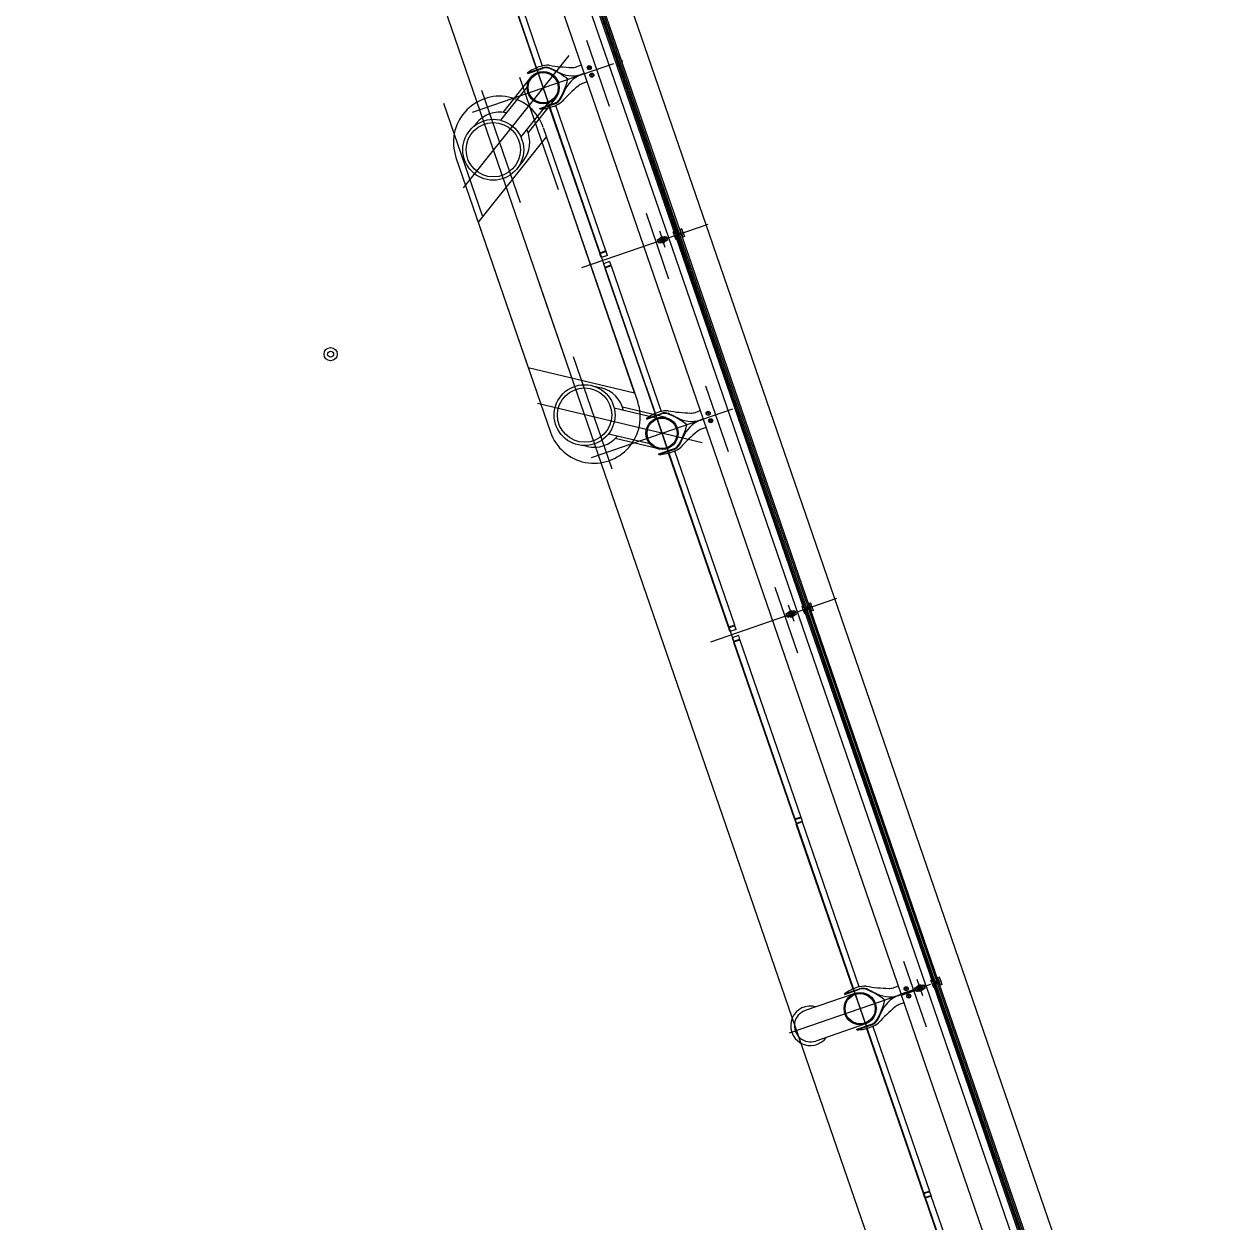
# Model space of a CAD drawing. Extents: x 809487 to 809680, y 818779 to 819225.
# Drawn here: x 809610.31 to 809619.39, y 819019.36 to 819028.44 of the extents above; entities that cross this region are included whole.
import ezdxf

# ---------------------------------------------------------------- set-up
doc = ezdxf.new("R2010")
doc.units = 0
for name, color, linetype in [('F-RC', 7, 'Continuous'), ('MAJ214__', 7, 'Continuous'), ('MAJ270__', 7, 'Continuous'), ('MAJ292__', 7, 'Continuous'), ('MAJ314__', 7, 'Continuous')]:
    doc.layers.add(name, color=color, linetype=linetype)

msp = doc.modelspace()

# ---------------------------------------------------------------- linework, layer by layer
at = {"layer": 'F-RC'}
for p, q in [((809613.7402, 819029.4263), (809614.1947, 819028.1062)), ((809613.7875, 819029.4426), (809614.2419, 819028.1229)), ((809614.7251, 819026.7195), (809614.3451, 819027.8232)), ((809614.6778, 819026.7032), (809614.2977, 819027.8073)), ((809614.7251, 819026.7195), (809614.6778, 819026.7032)), ((809614.7267, 819026.7148), (809614.6794, 819026.6985)), ((809614.6892, 819026.6702), (809614.6794, 819026.6985)), ((809614.6813, 819026.6992), (809614.6797, 819026.7039)), ((809614.7365, 819026.6864), (809614.6892, 819026.6702)), ((809614.7528, 819026.6392), (809614.7055, 819026.6229)), ((809614.7248, 819026.7141), (809614.7232, 819026.7189)), ((809614.7365, 819026.6864), (809614.7267, 819026.7148)), ((809614.7528, 819026.6392), (809614.7625, 819026.6108)), ((809614.7055, 819026.6229), (809614.7153, 819026.5945)), ((809614.7625, 819026.6108), (809614.7153, 819026.5945)), ((809614.7642, 819026.6061), (809614.7169, 819026.5898)), ((809614.7169, 819026.5898), (809615.097, 819025.4857)), ((809614.7171, 819026.5952), (809614.7188, 819026.5904)), ((809614.7606, 819026.6101), (809614.7623, 819026.6054)), ((809614.7642, 819026.6061), (809615.1442, 819025.5024)), ((809615.6545, 819023.8667), (809615.2, 819025.1868)), ((809615.7018, 819023.883), (809615.2474, 819025.2027)), ((809615.7018, 819023.883), (809615.6545, 819023.8667)), ((809615.7034, 819023.8782), (809615.6561, 819023.862)), ((809615.6659, 819023.8336), (809615.6561, 819023.862)), ((809615.658, 819023.8626), (809615.6564, 819023.8673)), ((809615.7132, 819023.8499), (809615.6659, 819023.8336)), ((809615.7015, 819023.8776), (809615.6999, 819023.8823)), ((809615.7132, 819023.8499), (809615.7034, 819023.8782)), ((809615.7295, 819023.8026), (809615.6822, 819023.7863)), ((809615.6822, 819023.7863), (809615.692, 819023.758)), ((809615.7392, 819023.7742), (809615.692, 819023.758)), ((809615.7409, 819023.7695), (809615.6936, 819023.7532)), ((809615.6936, 819023.7532), (809616.1559, 819022.4106)), ((809615.6939, 819023.7586), (809615.6955, 819023.7539)), ((809615.7295, 819023.8026), (809615.7392, 819023.7742)), ((809615.7373, 819023.7736), (809615.739, 819023.7689)), ((809615.7409, 819023.7695), (809616.2032, 819022.4269)), ((809616.2032, 819022.4269), (809616.1559, 819022.4106)), ((809616.2048, 819022.4221), (809616.1575, 819022.4059)), ((809616.1575, 819022.4059), (809616.1673, 819022.3775)), ((809616.1578, 819022.4112), (809616.1594, 819022.4065)), ((809616.2146, 819022.3938), (809616.1673, 819022.3775)), ((809616.1965, 819022.3823), (809616.1689, 819022.3728)), ((809616.5993, 819021.1229), (809616.1689, 819022.3728)), ((809616.1692, 819022.3781), (809616.1708, 819022.3734)), ((809616.2162, 819022.389), (809616.1965, 819022.3823)), ((809616.2013, 819022.4262), (809616.2029, 819022.4215)), ((809616.2048, 819022.4221), (809616.2146, 819022.3938)), ((809616.2127, 819022.3931), (809616.2143, 819022.3884)), ((809616.6464, 819021.1395), (809616.2162, 819022.389)), ((809616.7022, 819020.8239), (809617.1326, 819019.574)), ((809616.7496, 819020.8398), (809617.1799, 819019.5903)), ((809617.1602, 819019.5835), (809617.1326, 819019.574)), ((809617.1815, 819019.5856), (809617.1342, 819019.5693)), ((809617.144, 819019.5409), (809617.1342, 819019.5693)), ((809617.1361, 819019.57), (809617.1345, 819019.5747)), ((809617.1913, 819019.5572), (809617.144, 819019.5409)), ((809617.1929, 819019.5525), (809617.1456, 819019.5362)), ((809617.1799, 819019.5903), (809617.1602, 819019.5835)), ((809617.1796, 819019.5849), (809617.178, 819019.5897)), ((809617.1913, 819019.5572), (809617.1815, 819019.5856)), ((809617.191, 819019.5518), (809617.1894, 819019.5566)), ((809617.6552, 819018.2099), (809617.1929, 819019.5525)), ((809617.6079, 819018.1936), (809617.1456, 819019.5362)), ((809617.1475, 819019.5369), (809617.1459, 819019.5416))]:
    msp.add_line(p, q, dxfattribs=at)
at = {"layer": 'MAJ214__'}
for p, q in [((809615.2008, 819026.8199), (809613.2491, 819032.4883)), ((809615.2599, 819026.8481), (809614.2881, 819029.6705)), ((809615.2606, 819026.8484), (809614.2888, 819029.6708)), ((809615.2701, 819026.8516), (809614.2982, 819029.674)), ((809615.2814, 819026.8556), (809614.3096, 819029.6779)), ((809615.1702, 819026.8265), (809615.1263, 819026.8114)), ((809615.1354, 819026.8066), (809615.1662, 819026.8172)), ((809615.1361, 819026.819), (809615.1578, 819026.8265)), ((809615.1367, 819026.8203), (809615.1361, 819026.819)), ((809615.1361, 819026.819), (809615.1371, 819026.8162)), ((809615.1566, 819026.8271), (809615.1367, 819026.8203)), ((809615.1371, 819026.8162), (809615.1588, 819026.8236)), ((809615.1394, 819026.817), (809615.1391, 819026.8163)), ((809615.1393, 819026.8159), (809615.1391, 819026.8163)), ((809615.1564, 819026.8228), (809615.1571, 819026.8225)), ((809615.1566, 819026.8271), (809615.1578, 819026.8265)), ((809615.1572, 819026.8221), (809615.1571, 819026.8225)), ((809615.1578, 819026.8265), (809615.1588, 819026.8236)), ((809615.1738, 819026.8198), (809615.1662, 819026.8172)), ((809615.1713, 819026.8256), (809615.1817, 819026.8292)), ((809615.1817, 819026.8292), (809615.1866, 819026.815)), ((809615.1866, 819026.815), (809615.1915, 819026.8008)), ((809617.1526, 819021.1515), (809615.2008, 819026.8199)), ((809616.2366, 819024.0116), (809615.2648, 819026.834)), ((809616.2373, 819024.0118), (809615.2655, 819026.8342)), ((809616.2468, 819024.0151), (809615.2749, 819026.8375)), ((809616.2581, 819024.019), (809615.2863, 819026.8414)), ((809615.1156, 819026.8064), (809615.126, 819026.81)), ((809615.1205, 819026.7922), (809615.1156, 819026.8064)), ((809615.1254, 819026.778), (809615.1205, 819026.7922)), ((809615.1358, 819026.7816), (809615.1254, 819026.778)), ((809615.1276, 819026.8039), (809615.1352, 819026.8065)), ((809615.1409, 819026.79), (809615.1333, 819026.7874)), ((809615.1411, 819026.79), (809615.1719, 819026.8006)), ((809615.17, 819026.791), (809615.1483, 819026.7835)), ((809615.1483, 819026.7835), (809615.1493, 819026.7807)), ((809615.171, 819026.7882), (809615.1493, 819026.7807)), ((809615.1505, 819026.7801), (809615.1493, 819026.7807)), ((809615.1502, 819026.7842), (809615.1499, 819026.7851)), ((809615.1505, 819026.7801), (809615.1704, 819026.7869)), ((809615.1681, 819026.7904), (809615.1678, 819026.7913)), ((809615.17, 819026.791), (809615.171, 819026.7882)), ((809615.1704, 819026.7869), (809615.171, 819026.7882)), ((809615.1811, 819026.7972), (809615.1915, 819026.8008)), ((809617.2235, 819021.1785), (809616.2517, 819024.0009)), ((809617.2348, 819021.1824), (809616.263, 819024.0048)), ((809616.0923, 819023.9698), (809616.1027, 819023.9734)), ((809616.1021, 819023.9415), (809616.0923, 819023.9698)), ((809616.1125, 819023.945), (809616.1021, 819023.9415)), ((809616.147, 819023.99), (809616.103, 819023.9748)), ((809616.1043, 819023.9674), (809616.1119, 819023.97)), ((809616.1176, 819023.9534), (809616.11, 819023.9508)), ((809616.1121, 819023.97), (809616.1429, 819023.9806)), ((809616.1128, 819023.9824), (809616.1345, 819023.9899)), ((809616.1134, 819023.9837), (809616.1128, 819023.9824)), ((809616.1128, 819023.9824), (809616.1138, 819023.9796)), ((809616.1333, 819023.9905), (809616.1134, 819023.9837)), ((809616.1138, 819023.9796), (809616.1355, 819023.9871)), ((809616.1161, 819023.9804), (809616.1158, 819023.9798)), ((809616.116, 819023.9793), (809616.1158, 819023.9798)), ((809616.1178, 819023.9535), (809616.1486, 819023.9641)), ((809616.1467, 819023.9545), (809616.125, 819023.947)), ((809616.125, 819023.947), (809616.126, 819023.9441)), ((809616.1477, 819023.9516), (809616.126, 819023.9441)), ((809616.1272, 819023.9435), (809616.126, 819023.9441)), ((809616.1269, 819023.9476), (809616.1266, 819023.9486)), ((809616.1272, 819023.9435), (809616.1471, 819023.9504)), ((809616.1331, 819023.9863), (809616.1338, 819023.986)), ((809616.1333, 819023.9905), (809616.1345, 819023.9899)), ((809616.1339, 819023.9855), (809616.1338, 819023.986)), ((809616.1345, 819023.9899), (809616.1355, 819023.9871)), ((809616.1505, 819023.9833), (809616.1429, 819023.9806)), ((809616.1449, 819023.9538), (809616.1445, 819023.9548)), ((809616.1467, 819023.9545), (809616.1477, 819023.9516)), ((809616.1471, 819023.9504), (809616.1477, 819023.9516)), ((809616.148, 819023.989), (809616.1584, 819023.9926)), ((809616.1578, 819023.9607), (809616.1682, 819023.9642)), ((809616.1584, 819023.9926), (809616.1682, 819023.9642)), ((809617.2133, 819021.175), (809616.2415, 819023.9974)), ((809617.214, 819021.1753), (809616.2422, 819023.9976)), ((809616.9635, 819021.0864), (809617.0722, 819021.1238)), ((809616.9668, 819021.0769), (809617.0755, 819021.1144)), ((809617.069, 819021.1333), (809617.0794, 819021.1369)), ((809617.0722, 819021.1238), (809617.069, 819021.1333)), ((809617.0788, 819021.1049), (809617.0755, 819021.1144)), ((809617.0892, 819021.1085), (809617.0788, 819021.1049)), ((809617.1237, 819021.1534), (809617.0797, 819021.1383)), ((809617.081, 819021.1308), (809617.0886, 819021.1334)), ((809617.0943, 819021.1169), (809617.0867, 819021.1143)), ((809617.0888, 819021.1335), (809617.1196, 819021.1441)), ((809617.0895, 819021.1459), (809617.1112, 819021.1534)), ((809617.0901, 819021.1472), (809617.0895, 819021.1459)), ((809617.0895, 819021.1459), (809617.0905, 819021.143)), ((809617.11, 819021.154), (809617.0901, 819021.1472)), ((809617.0905, 819021.143), (809617.1122, 819021.1505)), ((809617.0928, 819021.1439), (809617.0925, 819021.1432)), ((809617.0927, 819021.1428), (809617.0925, 819021.1432)), ((809617.0945, 819021.1169), (809617.1253, 819021.1275)), ((809617.1234, 819021.1179), (809617.1017, 819021.1104)), ((809617.1017, 819021.1104), (809617.1027, 819021.1076)), ((809617.1244, 819021.1151), (809617.1027, 819021.1076)), ((809617.1039, 819021.107), (809617.1027, 819021.1076)), ((809617.1036, 819021.1111), (809617.1033, 819021.112)), ((809617.1039, 819021.107), (809617.1238, 819021.1138)), ((809617.1098, 819021.1497), (809617.1105, 819021.1494)), ((809617.11, 819021.154), (809617.1112, 819021.1534)), ((809617.1106, 819021.1489), (809617.1105, 819021.1494)), ((809617.1112, 819021.1534), (809617.1122, 819021.1505)), ((809617.1272, 819021.1467), (809617.1196, 819021.1441)), ((809617.1216, 819021.1173), (809617.1212, 819021.1182)), ((809617.1234, 819021.1179), (809617.1244, 819021.1151)), ((809617.1238, 819021.1138), (809617.1244, 819021.1151)), ((809617.1247, 819021.1525), (809617.1352, 819021.1561)), ((809617.1345, 819021.1241), (809617.1449, 819021.1277)), ((809617.1352, 819021.1561), (809617.1384, 819021.1466)), ((809617.1384, 819021.1466), (809617.1526, 819021.1515)), ((809617.1417, 819021.1371), (809617.1559, 819021.142)), ((809617.1417, 819021.1371), (809617.1449, 819021.1277)), ((809619.1077, 819015.4737), (809617.1559, 819021.142)), ((809618.19, 819018.3385), (809617.2182, 819021.1608)), ((809618.1907, 819018.3387), (809617.2189, 819021.1611)), ((809618.2002, 819018.342), (809617.2284, 819021.1643)), ((809618.2115, 819018.3459), (809617.2397, 819021.1683))]:
    msp.add_line(p, q, dxfattribs=at)
for points in [[(809614.1305, 819028.0693), (809614.2433, 819028.1082)], [(809614.2243, 819027.7968), (809614.3371, 819027.8357)], [(809615.1368, 819026.7807), (809615.1808, 819026.7958)], [(809615.0328, 819025.4488), (809615.1456, 819025.4877)], [(809615.1267, 819025.1763), (809615.2395, 819025.2152)], [(809616.1136, 819023.9441), (809616.1575, 819023.9592)], [(809616.5351, 819021.086), (809616.6479, 819021.1248)], [(809617.0903, 819021.1075), (809617.1342, 819021.1227)], [(809616.6289, 819020.8135), (809616.7417, 819020.8523)]]:
    msp.add_lwpolyline(points, dxfattribs=at)
for centre, radius in [((809614.5981, 819028.1097), 0.0155), ((809614.5981, 819028.1097), 0.0135), ((809614.5981, 819028.1097), 0.0042), ((809614.6176, 819028.0529), 0.0155), ((809614.6176, 819028.0529), 0.0135), ((809614.6176, 819028.0529), 0.0042), ((809615.5004, 819025.4892), 0.0155), ((809615.5004, 819025.4892), 0.0135), ((809615.5004, 819025.4892), 0.0042), ((809615.5199, 819025.4324), 0.0155), ((809615.5199, 819025.4324), 0.0135), ((809615.5199, 819025.4324), 0.0042), ((809616.1303, 819023.967), 0.006), ((809617.0027, 819021.1263), 0.0155), ((809617.0027, 819021.1263), 0.0135), ((809617.0027, 819021.1263), 0.0042), ((809617.107, 819021.1305), 0.006), ((809617.0222, 819021.0696), 0.0155), ((809617.0222, 819021.0696), 0.0135), ((809617.0222, 819021.0696), 0.0042)]:
    msp.add_circle(centre, radius, dxfattribs=at)
for centre, radius, start, end in [((809614.2691, 819028.0333), 0.0792, 68.03764, 109), ((809614.0867, 819027.5809), 0.567, 59.89592, 68.03764), ((809614.3811, 819028.0887), 0.02, 239.89592, 251.32459), ((809614.473, 819028.2784), 0.2307, 244.76877, 292.32268), ((809614.623, 819027.843), 0.2307, 105.67731, 153.23123), ((809614.623, 819027.843), 0.2307, 105.67731, 112.32268), ((809614.473, 819028.2784), 0.2307, 285.67731, 292.32268), ((809613.889, 819028.1548), 0.567, 329.96236, 338.10407), ((809614.4337, 819027.9359), 0.02, 146.67541, 158.10407), ((809614.3114, 819027.9106), 0.0792, 289, 329.96236), ((809615.1535, 819026.8036), 0.0109, 101.1265, 116.87349), ((809615.1535, 819026.8036), 0.0095, 146.69488, 199.00008), ((809615.1535, 819026.8036), 0.0095, 199.00008, 251.30512), ((809615.1535, 819026.8036), 0.006, 18.99986, 199.00013), ((809615.1535, 819026.8036), 0.006, 199.00013, 18.99986), ((809615.1535, 819026.8036), 0.0109, 281.1265, 296.87349), ((809615.1535, 819026.8036), 0.0095, 18.99991, 72.81736), ((809615.1535, 819026.8036), 0.0095, 325.18264, 18.99991), ((809615.1714, 819025.4128), 0.0792, 68.03764, 109), ((809614.989, 819024.9603), 0.567, 59.89592, 68.03764), ((809615.2834, 819025.4682), 0.02, 239.89592, 251.32459), ((809615.3753, 819025.6579), 0.2307, 244.76877, 292.32268), ((809615.5253, 819025.2224), 0.2307, 105.67731, 153.23123), ((809615.3753, 819025.6579), 0.2307, 285.67731, 292.32268), ((809615.5253, 819025.2224), 0.2307, 105.67731, 112.32268), ((809614.7914, 819025.5343), 0.567, 329.96236, 338.10407), ((809615.3361, 819025.3153), 0.02, 146.67541, 158.10407), ((809615.2137, 819025.2901), 0.0792, 289, 329.96236), ((809616.1303, 819023.967), 0.0095, 146.69488, 251.30512), ((809616.1303, 819023.967), 0.0109, 101.1265, 116.87349), ((809616.1303, 819023.967), 0.0109, 281.1265, 296.87349), ((809616.1303, 819023.967), 0.0095, 325.18264, 72.81736), ((809616.6737, 819021.0499), 0.0792, 68.03764, 109), ((809616.4912, 819020.5975), 0.567, 59.89592, 68.03764), ((809617.107, 819021.1305), 0.0095, 146.69488, 251.30512), ((809617.107, 819021.1305), 0.0109, 101.1265, 116.87349), ((809617.107, 819021.1305), 0.0109, 281.1265, 296.87349), ((809617.107, 819021.1305), 0.0095, 325.18264, 72.81736), ((809616.7857, 819021.1053), 0.02, 239.89592, 251.32459), ((809616.8776, 819021.2951), 0.2307, 244.76877, 292.32268), ((809617.0275, 819020.8596), 0.2307, 105.67731, 153.23123), ((809617.0275, 819020.8596), 0.2307, 105.67731, 112.32268), ((809616.8776, 819021.2951), 0.2307, 285.67731, 292.32268), ((809616.2936, 819021.1714), 0.567, 329.96236, 338.10407), ((809616.8383, 819020.9525), 0.02, 146.67541, 158.10407), ((809616.7159, 819020.9272), 0.0792, 289, 329.96236)]:
    msp.add_arc(centre, radius, start, end, dxfattribs=at)
for points, degree in [([(809615.1551, 819026.8131), (809615.1534, 819026.8137), (809615.1514, 819026.8143)], 2), ([(809615.17, 819026.8093), (809615.1696, 819026.8103), (809615.1692, 819026.8112), (809615.1683, 819026.8132), (809615.1678, 819026.8142), (809615.167, 819026.8155), (809615.1667, 819026.8159), (809615.1664, 819026.8166), (809615.1663, 819026.8168), (809615.1662, 819026.8171), (809615.1662, 819026.8171), (809615.1662, 819026.8172)], 3), ([(809615.1702, 819026.8265), (809615.1703, 819026.8265), (809615.1703, 819026.8265), (809615.1704, 819026.8265), (809615.1704, 819026.8265), (809615.1705, 819026.8265), (809615.1705, 819026.8265), (809615.1706, 819026.8264), (809615.1706, 819026.8264), (809615.1707, 819026.8264), (809615.1707, 819026.8264), (809615.1708, 819026.8263), (809615.1708, 819026.8263), (809615.1709, 819026.8262), (809615.1709, 819026.8262), (809615.1709, 819026.8261)], 3), ([(809615.1709, 819026.8261), (809615.1713, 819026.8256), (809615.1717, 819026.8252), (809615.1723, 819026.8242), (809615.1726, 819026.8237), (809615.1732, 819026.8227), (809615.1734, 819026.8222), (809615.1738, 819026.8214), (809615.1739, 819026.8211), (809615.1741, 819026.8208)], 3), ([(809615.1741, 819026.8206), (809615.1741, 819026.8205), (809615.1742, 819026.8205), (809615.1742, 819026.8204), (809615.1742, 819026.8203), (809615.1741, 819026.8202), (809615.1741, 819026.8201), (809615.174, 819026.82), (809615.174, 819026.8199), (809615.1739, 819026.8199), (809615.1738, 819026.8198), (809615.1738, 819026.8198), (809615.1738, 819026.8198), (809615.1738, 819026.8198)], 3), ([(809615.1741, 819026.8206), (809615.1741, 819026.8206), (809615.1741, 819026.8206), (809615.1741, 819026.8206), (809615.1741, 819026.8207), (809615.1741, 819026.8207), (809615.1741, 819026.8207), (809615.1741, 819026.8208)], 3), ([(809615.126, 819026.8107), (809615.126, 819026.8107), (809615.126, 819026.8108), (809615.126, 819026.8109), (809615.126, 819026.8109), (809615.126, 819026.811), (809615.126, 819026.811), (809615.1261, 819026.8111), (809615.1261, 819026.8111), (809615.1261, 819026.8112), (809615.1261, 819026.8112), (809615.1261, 819026.8113), (809615.1262, 819026.8113), (809615.1262, 819026.8114), (809615.1262, 819026.8114), (809615.1263, 819026.8114)], 3), ([(809615.1268, 819026.8045), (809615.1267, 819026.8048), (809615.1266, 819026.8052), (809615.1264, 819026.806), (809615.1263, 819026.8066), (809615.1262, 819026.8077), (809615.1261, 819026.8083), (809615.126, 819026.8094), (809615.126, 819026.81), (809615.126, 819026.8107)], 3), ([(809615.1268, 819026.8045), (809615.1268, 819026.8045), (809615.1268, 819026.8044), (809615.1268, 819026.8044), (809615.1269, 819026.8044), (809615.1269, 819026.8043), (809615.1269, 819026.8043), (809615.1269, 819026.8043)], 3), ([(809615.1276, 819026.8039), (809615.1276, 819026.8039), (809615.1276, 819026.8039), (809615.1276, 819026.8039), (809615.1276, 819026.8039), (809615.1275, 819026.8039), (809615.1274, 819026.8039), (809615.1273, 819026.8039), (809615.1272, 819026.8039), (809615.1271, 819026.804), (809615.127, 819026.804), (809615.1269, 819026.8042), (809615.1269, 819026.8042), (809615.1269, 819026.8043)], 3), ([(809615.133, 819026.7866), (809615.133, 819026.7866), (809615.1329, 819026.7867), (809615.1329, 819026.7868), (809615.1329, 819026.7869), (809615.133, 819026.787), (809615.133, 819026.7871), (809615.1331, 819026.7872), (809615.1331, 819026.7873), (809615.1332, 819026.7873), (809615.1333, 819026.7874), (809615.1333, 819026.7874), (809615.1333, 819026.7874), (809615.1333, 819026.7874)], 3), ([(809615.133, 819026.7866), (809615.133, 819026.7866), (809615.133, 819026.7866), (809615.133, 819026.7865), (809615.133, 819026.7865), (809615.133, 819026.7865), (809615.133, 819026.7864), (809615.133, 819026.7864)], 3), ([(809615.1362, 819026.7811), (809615.1358, 819026.7815), (809615.1354, 819026.782), (809615.1348, 819026.783), (809615.1345, 819026.7835), (809615.1339, 819026.7845), (809615.1337, 819026.785), (809615.1333, 819026.7858), (809615.1332, 819026.7861), (809615.133, 819026.7864)], 3), ([(809615.1352, 819026.8065), (809615.1353, 819026.8066), (809615.1353, 819026.8066), (809615.1354, 819026.8066)], 2), ([(809615.1352, 819026.8065), (809615.1352, 819026.8065), (809615.1352, 819026.8065), (809615.1353, 819026.8064), (809615.1354, 819026.8062), (809615.1355, 819026.8056), (809615.1355, 819026.8052), (809615.1357, 819026.8039), (809615.1359, 819026.8029), (809615.1363, 819026.8007), (809615.1366, 819026.7995), (809615.137, 819026.7982), (809615.1371, 819026.7981), (809615.1371, 819026.7979)], 3), ([(809615.1368, 819026.7807), (809615.1368, 819026.7806), (809615.1368, 819026.7806), (809615.1367, 819026.7807), (809615.1367, 819026.7807), (809615.1366, 819026.7807), (809615.1366, 819026.7807), (809615.1365, 819026.7808), (809615.1365, 819026.7808), (809615.1364, 819026.7808), (809615.1364, 819026.7808), (809615.1363, 819026.7809), (809615.1363, 819026.7809), (809615.1362, 819026.781), (809615.1362, 819026.781), (809615.1362, 819026.7811)], 3), ([(809615.1371, 819026.7979), (809615.1375, 819026.7969), (809615.1379, 819026.7959), (809615.1388, 819026.794), (809615.1393, 819026.793), (809615.1401, 819026.7917), (809615.1404, 819026.7912), (809615.1407, 819026.7906), (809615.1408, 819026.7904), (809615.1409, 819026.7901), (809615.1409, 819026.79), (809615.1409, 819026.79)], 3), ([(809615.1411, 819026.79), (809615.141, 819026.79), (809615.141, 819026.79), (809615.1409, 819026.79)], 2), ([(809615.1411, 819026.79), (809615.141, 819026.79), (809615.141, 819026.79), (809615.1409, 819026.79)], 2), ([(809615.1465, 819026.8101), (809615.1465, 819026.8101), (809615.1464, 819026.8101), (809615.1464, 819026.81), (809615.1463, 819026.8099), (809615.1462, 819026.8097), (809615.1461, 819026.8095), (809615.1458, 819026.8092), (809615.1457, 819026.809), (809615.1456, 819026.8088)], 3), ([(809615.1486, 819026.8134), (809615.1475, 819026.8116), (809615.1465, 819026.8101)], 2), ([(809615.1505, 819026.7946), (809615.1507, 819026.7945), (809615.1509, 819026.7945), (809615.1513, 819026.7943), (809615.1515, 819026.7943), (809615.1518, 819026.7942), (809615.1518, 819026.7941), (809615.1519, 819026.7941), (809615.152, 819026.7941), (809615.152, 819026.7941)], 3), ([(809615.152, 819026.7941), (809615.1537, 819026.7935), (809615.1557, 819026.7929)], 2), ([(809615.1566, 819026.8126), (809615.1564, 819026.8127), (809615.1562, 819026.8127), (809615.1558, 819026.8129), (809615.1556, 819026.8129), (809615.1553, 819026.813), (809615.1552, 819026.813), (809615.1552, 819026.8131), (809615.1551, 819026.8131), (809615.1551, 819026.8131)], 3), ([(809615.1585, 819026.7938), (809615.1596, 819026.7956), (809615.1606, 819026.7971)], 2), ([(809615.1606, 819026.7971), (809615.1606, 819026.7971), (809615.1607, 819026.7971), (809615.1607, 819026.7972), (809615.1608, 819026.7973), (809615.1609, 819026.7975), (809615.161, 819026.7977), (809615.1613, 819026.798), (809615.1614, 819026.7982), (809615.1615, 819026.7984)], 3), ([(809615.1719, 819026.8006), (809615.1719, 819026.8007), (809615.1718, 819026.8007), (809615.1718, 819026.8008), (809615.1717, 819026.801), (809615.1716, 819026.8016), (809615.1715, 819026.802), (809615.1714, 819026.8032), (809615.1712, 819026.8043), (809615.1708, 819026.8065), (809615.1705, 819026.8077), (809615.1701, 819026.809), (809615.17, 819026.8091), (809615.17, 819026.8093)], 3), ([(809615.1795, 819026.8033), (809615.1788, 819026.803), (809615.1782, 819026.8028), (809615.1766, 819026.8023), (809615.1756, 819026.8019), (809615.1741, 819026.8014), (809615.1735, 819026.8012), (809615.1725, 819026.8009), (809615.1722, 819026.8008), (809615.1719, 819026.8006)], 3), ([(809615.1795, 819026.8033), (809615.1786, 819026.803), (809615.1777, 819026.8027), (809615.1768, 819026.8024), (809615.1756, 819026.8019), (809615.1743, 819026.8015), (809615.173, 819026.801), (809615.1726, 819026.8009), (809615.1722, 819026.8008), (809615.1719, 819026.8006)], 3), ([(809615.1795, 819026.8033), (809615.1795, 819026.8033), (809615.1795, 819026.8033), (809615.1795, 819026.8033), (809615.1795, 819026.8033), (809615.1796, 819026.8033), (809615.1797, 819026.8033), (809615.1798, 819026.8033), (809615.1799, 819026.8033), (809615.18, 819026.8032), (809615.1801, 819026.8031), (809615.1802, 819026.803), (809615.1802, 819026.803), (809615.1802, 819026.8029)], 3), ([(809615.1803, 819026.8027), (809615.1803, 819026.8027), (809615.1803, 819026.8027), (809615.1803, 819026.8028), (809615.1802, 819026.8028), (809615.1802, 819026.8029), (809615.1802, 819026.8029), (809615.1802, 819026.8029)], 3), ([(809615.1803, 819026.8027), (809615.1804, 819026.8024), (809615.1805, 819026.802), (809615.1807, 819026.8012), (809615.1808, 819026.8006), (809615.1809, 819026.7995), (809615.181, 819026.7989), (809615.1811, 819026.7978), (809615.1811, 819026.7971), (809615.1811, 819026.7965)], 3), ([(809615.1811, 819026.7965), (809615.1811, 819026.7965), (809615.1811, 819026.7964), (809615.1811, 819026.7963), (809615.1811, 819026.7963), (809615.1811, 819026.7962), (809615.1811, 819026.7962), (809615.181, 819026.7961), (809615.181, 819026.7961), (809615.181, 819026.796), (809615.181, 819026.796), (809615.181, 819026.7959), (809615.1809, 819026.7959), (809615.1809, 819026.7958), (809615.1809, 819026.7958), (809615.1808, 819026.7958)], 3), ([(809616.1027, 819023.9741), (809616.1027, 819023.9742), (809616.1027, 819023.9742), (809616.1027, 819023.9743), (809616.1027, 819023.9744), (809616.1027, 819023.9744), (809616.1027, 819023.9745), (809616.1028, 819023.9745), (809616.1028, 819023.9746), (809616.1028, 819023.9746), (809616.1028, 819023.9747), (809616.1028, 819023.9747), (809616.1029, 819023.9748), (809616.1029, 819023.9748), (809616.1029, 819023.9748), (809616.103, 819023.9748)], 3), ([(809616.1035, 819023.9679), (809616.1034, 819023.9683), (809616.1033, 819023.9686), (809616.1031, 819023.9695), (809616.103, 819023.97), (809616.1029, 819023.9711), (809616.1028, 819023.9717), (809616.1027, 819023.9729), (809616.1027, 819023.9735), (809616.1027, 819023.9741)], 3), ([(809616.1035, 819023.9679), (809616.1035, 819023.9679), (809616.1035, 819023.9679), (809616.1035, 819023.9678), (809616.1036, 819023.9678), (809616.1036, 819023.9678), (809616.1036, 819023.9678), (809616.1036, 819023.9677)], 3), ([(809616.1043, 819023.9674), (809616.1043, 819023.9674), (809616.1043, 819023.9674), (809616.1043, 819023.9674), (809616.1043, 819023.9673), (809616.1042, 819023.9673), (809616.1041, 819023.9673), (809616.104, 819023.9673), (809616.1039, 819023.9674), (809616.1038, 819023.9674), (809616.1037, 819023.9675), (809616.1036, 819023.9676), (809616.1036, 819023.9677), (809616.1036, 819023.9677)], 3), ([(809616.1097, 819023.9501), (809616.1097, 819023.9501), (809616.1096, 819023.9501), (809616.1096, 819023.9502), (809616.1096, 819023.9503), (809616.1097, 819023.9505), (809616.1097, 819023.9505), (809616.1098, 819023.9506), (809616.1098, 819023.9507), (809616.1099, 819023.9508), (809616.11, 819023.9508), (809616.11, 819023.9508), (809616.11, 819023.9508), (809616.11, 819023.9508)], 3), ([(809616.1097, 819023.9501), (809616.1097, 819023.95), (809616.1097, 819023.95), (809616.1097, 819023.95), (809616.1097, 819023.95), (809616.1097, 819023.9499), (809616.1097, 819023.9499), (809616.1097, 819023.9499)], 3), ([(809616.1129, 819023.9445), (809616.1125, 819023.945), (809616.1121, 819023.9455), (809616.1115, 819023.9465), (809616.1112, 819023.947), (809616.1106, 819023.9479), (809616.1104, 819023.9484), (809616.11, 819023.9492), (809616.1099, 819023.9496), (809616.1097, 819023.9499)], 3), ([(809616.1119, 819023.97), (809616.1119, 819023.97), (809616.1119, 819023.97), (809616.112, 819023.9698), (809616.1121, 819023.9696), (809616.1122, 819023.969), (809616.1123, 819023.9686), (809616.1124, 819023.9674), (809616.1126, 819023.9664), (809616.113, 819023.9641), (809616.1133, 819023.9629), (809616.1141, 819023.9606), (809616.1145, 819023.9595), (809616.1155, 819023.9574), (809616.116, 819023.9565), (809616.1168, 819023.9552), (809616.1171, 819023.9547), (809616.1174, 819023.954), (809616.1175, 819023.9538), (809616.1176, 819023.9536), (809616.1176, 819023.9535), (809616.1176, 819023.9534)], 3), ([(809616.1119, 819023.97), (809616.112, 819023.97), (809616.112, 819023.97), (809616.1121, 819023.97)], 2), ([(809616.1136, 819023.9441), (809616.1135, 819023.9441), (809616.1135, 819023.9441), (809616.1134, 819023.9441), (809616.1134, 819023.9441), (809616.1133, 819023.9441), (809616.1133, 819023.9442), (809616.1132, 819023.9442), (809616.1132, 819023.9442), (809616.1131, 819023.9443), (809616.1131, 819023.9443), (809616.113, 819023.9443), (809616.113, 819023.9444), (809616.1129, 819023.9444), (809616.1129, 819023.9445), (809616.1129, 819023.9445)], 3), ([(809616.1178, 819023.9535), (809616.1177, 819023.9535), (809616.1177, 819023.9535), (809616.1176, 819023.9534)], 2), ([(809616.1178, 819023.9535), (809616.1177, 819023.9535), (809616.1177, 819023.9535), (809616.1176, 819023.9534)], 2), ([(809616.1232, 819023.9736), (809616.1232, 819023.9735), (809616.1231, 819023.9735), (809616.1231, 819023.9734), (809616.123, 819023.9734), (809616.1229, 819023.9731), (809616.1228, 819023.973), (809616.1225, 819023.9726), (809616.1224, 819023.9724), (809616.1223, 819023.9723)], 3), ([(809616.1253, 819023.9768), (809616.1242, 819023.9751), (809616.1232, 819023.9736)], 2), ([(809616.1272, 819023.958), (809616.1274, 819023.958), (809616.1276, 819023.9579), (809616.128, 819023.9578), (809616.1282, 819023.9577), (809616.1285, 819023.9576), (809616.1286, 819023.9576), (809616.1286, 819023.9576), (809616.1287, 819023.9575), (809616.1287, 819023.9575)], 3), ([(809616.1318, 819023.9765), (809616.1301, 819023.9771), (809616.1281, 819023.9778)], 2), ([(809616.1287, 819023.9575), (809616.1304, 819023.957), (809616.1324, 819023.9563)], 2), ([(809616.1333, 819023.976), (809616.1331, 819023.9761), (809616.1329, 819023.9762), (809616.1325, 819023.9763), (809616.1323, 819023.9764), (809616.132, 819023.9765), (809616.1319, 819023.9765), (809616.1319, 819023.9765), (809616.1318, 819023.9765), (809616.1318, 819023.9765)], 3), ([(809616.1352, 819023.9573), (809616.1363, 819023.959), (809616.1373, 819023.9605)], 2), ([(809616.1373, 819023.9605), (809616.1373, 819023.9605), (809616.1374, 819023.9606), (809616.1374, 819023.9606), (809616.1375, 819023.9607), (809616.1376, 819023.9609), (809616.1377, 819023.9611), (809616.138, 819023.9615), (809616.1381, 819023.9617), (809616.1382, 819023.9618)], 3), ([(809616.1486, 819023.9641), (809616.1486, 819023.9641), (809616.1486, 819023.9641), (809616.1485, 819023.9643), (809616.1484, 819023.9645), (809616.1483, 819023.965), (809616.1483, 819023.9654), (809616.1481, 819023.9667), (809616.1479, 819023.9677), (809616.1475, 819023.97), (809616.1472, 819023.9712), (809616.1464, 819023.9735), (809616.146, 819023.9746), (809616.145, 819023.9767), (809616.1445, 819023.9776), (809616.1437, 819023.9789), (809616.1434, 819023.9794), (809616.1431, 819023.98), (809616.143, 819023.9803), (809616.1429, 819023.9805), (809616.1429, 819023.9806), (809616.1429, 819023.9806)], 3), ([(809616.147, 819023.99), (809616.147, 819023.99), (809616.147, 819023.99), (809616.1471, 819023.99), (809616.1471, 819023.99), (809616.1472, 819023.9899), (809616.1472, 819023.9899), (809616.1473, 819023.9899), (809616.1473, 819023.9899), (809616.1474, 819023.9898), (809616.1474, 819023.9898), (809616.1475, 819023.9897), (809616.1475, 819023.9897), (809616.1476, 819023.9896), (809616.1476, 819023.9896), (809616.1476, 819023.9896)], 3), ([(809616.1476, 819023.9896), (809616.148, 819023.9891), (809616.1484, 819023.9886), (809616.149, 819023.9876), (809616.1493, 819023.9871), (809616.1499, 819023.9861), (809616.1501, 819023.9857), (809616.1505, 819023.9848), (809616.1506, 819023.9845), (809616.1508, 819023.9842)], 3), ([(809616.1562, 819023.9667), (809616.1555, 819023.9665), (809616.1549, 819023.9663), (809616.1533, 819023.9657), (809616.1523, 819023.9654), (809616.1508, 819023.9649), (809616.1502, 819023.9646), (809616.1492, 819023.9643), (809616.1489, 819023.9642), (809616.1486, 819023.9641)], 3), ([(809616.1562, 819023.9667), (809616.1553, 819023.9664), (809616.1544, 819023.9661), (809616.1535, 819023.9658), (809616.1523, 819023.9654), (809616.151, 819023.9649), (809616.1497, 819023.9645), (809616.1493, 819023.9644), (809616.1489, 819023.9642), (809616.1486, 819023.9641)], 3), ([(809616.1508, 819023.984), (809616.1508, 819023.984), (809616.1509, 819023.984), (809616.1509, 819023.9838), (809616.1509, 819023.9838), (809616.1508, 819023.9836), (809616.1508, 819023.9835), (809616.1507, 819023.9834), (809616.1507, 819023.9834), (809616.1506, 819023.9833), (809616.1505, 819023.9833), (809616.1505, 819023.9833), (809616.1505, 819023.9833), (809616.1505, 819023.9833)], 3), ([(809616.1508, 819023.984), (809616.1508, 819023.984), (809616.1508, 819023.984), (809616.1508, 819023.9841), (809616.1508, 819023.9841), (809616.1508, 819023.9842), (809616.1508, 819023.9842), (809616.1508, 819023.9842)], 3), ([(809616.1562, 819023.9667), (809616.1562, 819023.9667), (809616.1562, 819023.9667), (809616.1562, 819023.9667), (809616.1562, 819023.9667), (809616.1563, 819023.9667), (809616.1564, 819023.9667), (809616.1565, 819023.9667), (809616.1566, 819023.9667), (809616.1567, 819023.9666), (809616.1568, 819023.9666), (809616.1569, 819023.9665), (809616.1569, 819023.9664), (809616.1569, 819023.9663)], 3), ([(809616.157, 819023.9661), (809616.157, 819023.9662), (809616.157, 819023.9662), (809616.157, 819023.9662), (809616.1569, 819023.9663), (809616.1569, 819023.9663), (809616.1569, 819023.9663), (809616.1569, 819023.9663)], 3), ([(809616.157, 819023.9661), (809616.1571, 819023.9658), (809616.1572, 819023.9655), (809616.1574, 819023.9646), (809616.1575, 819023.9641), (809616.1576, 819023.963), (809616.1577, 819023.9624), (809616.1578, 819023.9612), (809616.1578, 819023.9606), (809616.1578, 819023.96)], 3), ([(809616.1578, 819023.96), (809616.1578, 819023.9599), (809616.1578, 819023.9599), (809616.1578, 819023.9598), (809616.1578, 819023.9597), (809616.1578, 819023.9596), (809616.1578, 819023.9596), (809616.1577, 819023.9595), (809616.1577, 819023.9595), (809616.1577, 819023.9594), (809616.1577, 819023.9594), (809616.1577, 819023.9594), (809616.1576, 819023.9593), (809616.1576, 819023.9593), (809616.1576, 819023.9593), (809616.1575, 819023.9592)], 3), ([(809617.0794, 819021.1375), (809617.0794, 819021.1376), (809617.0794, 819021.1377), (809617.0794, 819021.1378), (809617.0794, 819021.1378), (809617.0794, 819021.1379), (809617.0794, 819021.1379), (809617.0795, 819021.138), (809617.0795, 819021.138), (809617.0795, 819021.1381), (809617.0795, 819021.1381), (809617.0795, 819021.1382), (809617.0796, 819021.1382), (809617.0796, 819021.1383), (809617.0797, 819021.1383), (809617.0797, 819021.1383)], 3), ([(809617.0802, 819021.1314), (809617.0801, 819021.1317), (809617.08, 819021.132), (809617.0798, 819021.1329), (809617.0797, 819021.1335), (809617.0796, 819021.1346), (809617.0795, 819021.1351), (809617.0794, 819021.1363), (809617.0794, 819021.1369), (809617.0794, 819021.1375)], 3), ([(809617.0802, 819021.1314), (809617.0802, 819021.1314), (809617.0802, 819021.1313), (809617.0803, 819021.1313), (809617.0803, 819021.1313), (809617.0803, 819021.1312), (809617.0803, 819021.1312), (809617.0803, 819021.1312)], 3), ([(809617.081, 819021.1308), (809617.081, 819021.1308), (809617.081, 819021.1308), (809617.081, 819021.1308), (809617.081, 819021.1308), (809617.0809, 819021.1308), (809617.0808, 819021.1308), (809617.0807, 819021.1308), (809617.0807, 819021.1308), (809617.0805, 819021.1309), (809617.0805, 819021.1309), (809617.0803, 819021.131), (809617.0803, 819021.1311), (809617.0803, 819021.1312)], 3), ([(809617.0864, 819021.1135), (809617.0864, 819021.1135), (809617.0864, 819021.1136), (809617.0863, 819021.1137), (809617.0863, 819021.1138), (809617.0864, 819021.1139), (809617.0864, 819021.114), (809617.0865, 819021.1141), (809617.0865, 819021.1141), (809617.0866, 819021.1142), (809617.0867, 819021.1142), (809617.0867, 819021.1143), (809617.0867, 819021.1143), (809617.0867, 819021.1143)], 3), ([(809617.0864, 819021.1135), (809617.0864, 819021.1135), (809617.0864, 819021.1135), (809617.0864, 819021.1134), (809617.0864, 819021.1134), (809617.0864, 819021.1134), (809617.0864, 819021.1133), (809617.0864, 819021.1133)], 3), ([(809617.0896, 819021.1079), (809617.0892, 819021.1084), (809617.0888, 819021.1089), (809617.0882, 819021.1099), (809617.0879, 819021.1104), (809617.0873, 819021.1114), (809617.0871, 819021.1119), (809617.0867, 819021.1127), (809617.0866, 819021.113), (809617.0864, 819021.1133)], 3), ([(809617.0886, 819021.1334), (809617.0887, 819021.1334), (809617.0887, 819021.1335), (809617.0888, 819021.1335)], 2), ([(809617.0886, 819021.1334), (809617.0886, 819021.1334), (809617.0887, 819021.1334), (809617.0887, 819021.1333), (809617.0888, 819021.133), (809617.0889, 819021.1325), (809617.089, 819021.1321), (809617.0891, 819021.1308), (809617.0893, 819021.1298), (809617.0897, 819021.1276), (809617.09, 819021.1264), (809617.0908, 819021.124), (809617.0912, 819021.1229), (809617.0922, 819021.1208), (809617.0927, 819021.1199), (809617.0935, 819021.1186), (809617.0938, 819021.1181), (809617.0941, 819021.1175), (809617.0942, 819021.1173), (809617.0943, 819021.117), (809617.0943, 819021.1169), (809617.0943, 819021.1169)], 3), ([(809617.0903, 819021.1075), (809617.0902, 819021.1075), (809617.0902, 819021.1075), (809617.0901, 819021.1075), (809617.0901, 819021.1076), (809617.09, 819021.1076), (809617.09, 819021.1076), (809617.0899, 819021.1076), (809617.0899, 819021.1077), (809617.0898, 819021.1077), (809617.0898, 819021.1077), (809617.0897, 819021.1078), (809617.0897, 819021.1078), (809617.0896, 819021.1079), (809617.0896, 819021.1079), (809617.0896, 819021.1079)], 3), ([(809617.0945, 819021.1169), (809617.0944, 819021.1169), (809617.0944, 819021.1169), (809617.0943, 819021.1169)], 2), ([(809617.0945, 819021.1169), (809617.0944, 819021.1169), (809617.0944, 819021.1169), (809617.0943, 819021.1169)], 2), ([(809617.0999, 819021.137), (809617.0999, 819021.137), (809617.0998, 819021.137), (809617.0998, 819021.1369), (809617.0997, 819021.1368), (809617.0996, 819021.1366), (809617.0995, 819021.1364), (809617.0992, 819021.136), (809617.0991, 819021.1359), (809617.099, 819021.1357)], 3), ([(809617.102, 819021.1403), (809617.1009, 819021.1385), (809617.0999, 819021.137)], 2), ([(809617.1039, 819021.1215), (809617.1041, 819021.1214), (809617.1043, 819021.1214), (809617.1047, 819021.1212), (809617.1049, 819021.1211), (809617.1052, 819021.1211), (809617.1053, 819021.121), (809617.1053, 819021.121), (809617.1054, 819021.121), (809617.1054, 819021.121)], 3), ([(809617.1085, 819021.14), (809617.1068, 819021.1406), (809617.1048, 819021.1412)], 2), ([(809617.1054, 819021.121), (809617.1071, 819021.1204), (809617.1091, 819021.1197)], 2), ([(809617.11, 819021.1395), (809617.1098, 819021.1395), (809617.1096, 819021.1396), (809617.1092, 819021.1398), (809617.109, 819021.1398), (809617.1087, 819021.1399), (809617.1087, 819021.1399), (809617.1086, 819021.14), (809617.1085, 819021.14), (809617.1085, 819021.14)], 3), ([(809617.1119, 819021.1207), (809617.113, 819021.1224), (809617.114, 819021.124)], 2), ([(809617.114, 819021.124), (809617.114, 819021.124), (809617.1141, 819021.124), (809617.1141, 819021.1241), (809617.1142, 819021.1242), (809617.1143, 819021.1244), (809617.1144, 819021.1246), (809617.1147, 819021.1249), (809617.1148, 819021.1251), (809617.1149, 819021.1253)], 3), ([(809617.1253, 819021.1275), (809617.1253, 819021.1275), (809617.1253, 819021.1276), (809617.1252, 819021.1277), (809617.1251, 819021.1279), (809617.125, 819021.1285), (809617.125, 819021.1289), (809617.1248, 819021.1301), (809617.1246, 819021.1311), (809617.1242, 819021.1334), (809617.1239, 819021.1346), (809617.1231, 819021.1369), (809617.1227, 819021.138), (809617.1217, 819021.1401), (809617.1212, 819021.141), (809617.1204, 819021.1424), (809617.1201, 819021.1428), (809617.1198, 819021.1435), (809617.1197, 819021.1437), (809617.1196, 819021.144), (809617.1196, 819021.144), (809617.1196, 819021.1441)], 3), ([(809617.1237, 819021.1534), (809617.1237, 819021.1534), (809617.1237, 819021.1534), (809617.1238, 819021.1534), (809617.1238, 819021.1534), (809617.1239, 819021.1534), (809617.1239, 819021.1534), (809617.124, 819021.1533), (809617.124, 819021.1533), (809617.1241, 819021.1533), (809617.1241, 819021.1532), (809617.1242, 819021.1532), (809617.1242, 819021.1532), (809617.1243, 819021.1531), (809617.1243, 819021.1531), (809617.1243, 819021.153)], 3), ([(809617.1243, 819021.153), (809617.1247, 819021.1525), (809617.1251, 819021.152), (809617.1257, 819021.1511), (809617.126, 819021.1506), (809617.1266, 819021.1496), (809617.1268, 819021.1491), (809617.1272, 819021.1483), (809617.1273, 819021.148), (809617.1275, 819021.1477)], 3), ([(809617.1329, 819021.1301), (809617.1322, 819021.1299), (809617.1316, 819021.1297), (809617.13, 819021.1292), (809617.129, 819021.1288), (809617.1275, 819021.1283), (809617.1269, 819021.1281), (809617.1259, 819021.1278), (809617.1256, 819021.1277), (809617.1253, 819021.1275)], 3), ([(809617.1329, 819021.1301), (809617.132, 819021.1298), (809617.1311, 819021.1295), (809617.1302, 819021.1292), (809617.129, 819021.1288), (809617.1277, 819021.1284), (809617.1264, 819021.1279), (809617.126, 819021.1278), (809617.1257, 819021.1277), (809617.1253, 819021.1275)], 3), ([(809617.1275, 819021.1475), (809617.1276, 819021.1474), (809617.1276, 819021.1474), (809617.1276, 819021.1473), (809617.1276, 819021.1472), (809617.1275, 819021.1471), (809617.1275, 819021.147), (809617.1274, 819021.1469), (809617.1274, 819021.1468), (809617.1273, 819021.1467), (809617.1272, 819021.1467), (809617.1272, 819021.1467), (809617.1272, 819021.1467), (809617.1272, 819021.1467)], 3), ([(809617.1275, 819021.1475), (809617.1275, 819021.1475), (809617.1275, 819021.1475), (809617.1275, 819021.1475), (809617.1275, 819021.1476), (809617.1275, 819021.1476), (809617.1275, 819021.1476), (809617.1275, 819021.1477)], 3), ([(809617.1329, 819021.1301), (809617.1329, 819021.1301), (809617.1329, 819021.1301), (809617.1329, 819021.1302), (809617.1329, 819021.1302), (809617.133, 819021.1302), (809617.1331, 819021.1302), (809617.1332, 819021.1302), (809617.1333, 819021.1302), (809617.1334, 819021.1301), (809617.1335, 819021.13), (809617.1336, 819021.1299), (809617.1336, 819021.1299), (809617.1336, 819021.1298)], 3), ([(809617.1337, 819021.1296), (809617.1337, 819021.1296), (809617.1337, 819021.1296), (809617.1337, 819021.1297), (809617.1337, 819021.1297), (809617.1336, 819021.1297), (809617.1336, 819021.1298), (809617.1336, 819021.1298)], 3), ([(809617.1337, 819021.1296), (809617.1338, 819021.1293), (809617.1339, 819021.1289), (809617.1341, 819021.1281), (809617.1342, 819021.1275), (809617.1344, 819021.1264), (809617.1344, 819021.1258), (809617.1345, 819021.1246), (809617.1345, 819021.124), (809617.1345, 819021.1234)], 3), ([(809617.1345, 819021.1234), (809617.1345, 819021.1234), (809617.1345, 819021.1233), (809617.1345, 819021.1232), (809617.1345, 819021.1232), (809617.1345, 819021.1231), (809617.1345, 819021.123), (809617.1345, 819021.123), (809617.1344, 819021.1229), (809617.1344, 819021.1229), (809617.1344, 819021.1229), (809617.1344, 819021.1228), (809617.1343, 819021.1228), (809617.1343, 819021.1227), (809617.1343, 819021.1227), (809617.1342, 819021.1227)], 3)]:
    msp.add_open_spline(points, degree=degree, dxfattribs=at)
at = {"layer": 'MAJ270__'}
for p, q in [((809610.3095, 819037.8271), (809614.4161, 819025.9009)), ((809612.7463, 819032.3204), (809614.6997, 819026.6473)), ((809614.752, 819027.8162), (809614.5803, 819028.3148)), ((809614.4435, 819028.2019), (809613.6417, 819027.1971)), ((809614.4435, 819028.2019), (809613.6417, 819027.1971)), ((809614.3696, 819027.6062), (809614.1515, 819028.2395)), ((809614.3696, 819027.6062), (809614.1515, 819028.2395)), ((809613.7126, 819027.773), (809614.7846, 819028.1421)), ((809614.189, 819028.1305), (809614.3064, 819027.7896)), ((809614.8418, 819028.1698), (809614.8467, 819028.1556)), ((809614.0701, 819028.038), (809614.3632, 819027.1868)), ((809614.0701, 819028.038), (809614.3632, 819027.1868)), ((809613.7817, 819027.9387), (809614.0748, 819027.0875)), ((809613.7817, 819027.9387), (809614.0748, 819027.0875)), ((809613.4934, 819027.8394), (809613.7864, 819026.9882)), ((809613.4934, 819027.8394), (809613.7864, 819026.9882)), ((809615.2032, 819026.506), (809615.0315, 819027.0046)), ((809615.2032, 819026.506), (809615.0315, 819027.0046)), ((809614.5427, 819026.5933), (809615.501, 819026.9232)), ((809614.5427, 819026.5933), (809615.501, 819026.9232)), ((809615.1299, 819026.8723), (809615.1727, 819026.748)), ((809615.1299, 819026.8723), (809615.1727, 819026.748)), ((809615.293, 819026.8595), (809615.2979, 819026.8454)), ((809615.293, 819026.8595), (809615.2979, 819026.8454)), ((809614.6997, 819026.6473), (809616.6532, 819020.9742)), ((809614.2163, 819026.4809), (809618.3229, 819014.5546)), ((809614.7714, 819025.0645), (809614.4783, 819025.9157)), ((809614.7714, 819025.0645), (809614.4783, 819025.9157)), ((809615.0299, 819025.6885), (809615.248, 819025.0552)), ((809615.0299, 819025.6885), (809615.248, 819025.0552)), ((809615.6543, 819025.1957), (809615.4826, 819025.6943)), ((809615.4549, 819025.2646), (809614.2045, 819025.5628)), ((809615.4549, 819025.2646), (809614.2045, 819025.5628)), ((809614.6149, 819025.1525), (809615.6869, 819025.5216)), ((809615.2105, 819025.1641), (809615.0931, 819025.505)), ((809616.1799, 819023.6694), (809616.0082, 819024.168)), ((809615.5194, 819023.7567), (809616.4777, 819024.0867)), ((809616.1066, 819024.0357), (809616.1494, 819023.9114)), ((809617.1566, 819020.8329), (809616.9849, 819021.3315)), ((809617.0833, 819021.1991), (809617.1261, 819021.0749)), ((809617.2464, 819021.1864), (809617.2513, 819021.1722)), ((809616.1172, 819020.7897), (809617.1891, 819021.1588)), ((809616.5936, 819021.1472), (809616.711, 819020.8063)), ((809616.6532, 819020.9742), (809618.6066, 819015.3011))]:
    msp.add_line(p, q, dxfattribs=at)
for centre, radius in [((809614.8443, 819028.1627), 0.003), ((809615.2954, 819026.8524), 0.003), ((809615.2954, 819026.8524), 0.003), ((809612.6361, 819025.9368), 0.05), ((809612.6361, 819025.9368), 0.0228), ((809612.6361, 819025.9368), 0.0228), ((809617.2488, 819021.1793), 0.003)]:
    msp.add_circle(centre, radius, dxfattribs=at)
at = {"layer": 'MAJ292__'}
for p, q in [((809615.4845, 819026.9176), (809611.5777, 819038.2638)), ((809615.0117, 819026.7548), (809613.06, 819032.4231)), ((809615.2504, 819026.8449), (809614.2786, 819029.6673)), ((809615.293, 819026.8595), (809614.3212, 819029.6819)), ((809619.3913, 819015.5713), (809615.4845, 819026.9176)), ((809615.2431, 819026.8662), (809615.2358, 819026.8636)), ((809615.2455, 819026.8353), (809615.2358, 819026.8636)), ((809615.2504, 819026.8449), (809615.2431, 819026.8662)), ((809615.3111, 819026.8578), (809615.2455, 819026.8353)), ((809615.3111, 819026.8578), (809615.2455, 819026.8353)), ((809615.2455, 819026.8353), (809615.2553, 819026.8069)), ((809615.2963, 819026.8607), (809615.2504, 819026.8449)), ((809615.3012, 819026.8465), (809615.2553, 819026.8307)), ((809616.2271, 819024.0083), (809615.2553, 819026.8307)), ((809615.2553, 819026.8307), (809615.2626, 819026.8094)), ((809615.3013, 819026.8862), (809615.289, 819026.882)), ((809615.2963, 819026.8607), (809615.289, 819026.882)), ((809616.2697, 819024.023), (809615.2979, 819026.8454)), ((809615.3012, 819026.8465), (809615.3085, 819026.8252)), ((809615.3111, 819026.8578), (809615.3013, 819026.8862)), ((809615.3208, 819026.8295), (809615.3085, 819026.8252)), ((809615.3111, 819026.8578), (809615.3208, 819026.8295)), ((809616.9635, 819021.0864), (809615.0117, 819026.7548)), ((809615.2626, 819026.8094), (809615.2553, 819026.8069)), ((809616.2198, 819024.0296), (809616.2125, 819024.0271)), ((809616.2223, 819023.9987), (809616.2125, 819024.0271)), ((809616.2271, 819024.0083), (809616.2198, 819024.0296)), ((809616.2878, 819024.0213), (809616.2223, 819023.9987)), ((809616.2878, 819024.0213), (809616.2223, 819023.9987)), ((809616.2223, 819023.9987), (809616.232, 819023.9704)), ((809616.273, 819024.0241), (809616.2271, 819024.0083)), ((809616.2779, 819024.0099), (809616.232, 819023.9941)), ((809616.278, 819024.0496), (809616.2657, 819024.0454)), ((809616.273, 819024.0241), (809616.2657, 819024.0454)), ((809617.2464, 819021.1864), (809616.2746, 819024.0088)), ((809616.2779, 819024.01), (809616.2852, 819023.9887)), ((809616.2878, 819024.0213), (809616.278, 819024.0496)), ((809616.2878, 819024.0213), (809616.2975, 819023.9929)), ((809617.2038, 819021.1718), (809616.232, 819023.9941)), ((809616.232, 819023.9941), (809616.2393, 819023.9729)), ((809616.2393, 819023.9729), (809616.232, 819023.9704)), ((809616.2975, 819023.9929), (809616.2852, 819023.9887)), ((809617.1965, 819021.193), (809617.1892, 819021.1905)), ((809617.199, 819021.1622), (809617.1892, 819021.1905)), ((809617.2038, 819021.1718), (809617.1965, 819021.193)), ((809617.2645, 819021.1847), (809617.199, 819021.1622)), ((809617.2645, 819021.1847), (809617.199, 819021.1622)), ((809617.2497, 819021.1876), (809617.2038, 819021.1718)), ((809617.2547, 819021.2131), (809617.2424, 819021.2089)), ((809617.2497, 819021.1876), (809617.2424, 819021.2089)), ((809617.2645, 819021.1847), (809617.2547, 819021.2131)), ((809617.2645, 819021.1847), (809617.2742, 819021.1564)), ((809617.199, 819021.1622), (809617.2087, 819021.1338)), ((809617.2546, 819021.1734), (809617.2087, 819021.1576)), ((809618.1805, 819018.3352), (809617.2087, 819021.1576)), ((809617.2087, 819021.1576), (809617.2161, 819021.1363)), ((809617.2161, 819021.1363), (809617.2087, 819021.1338)), ((809618.2231, 819018.3499), (809617.2514, 819021.1719)), ((809617.2546, 819021.1734), (809617.2619, 819021.1521)), ((809617.2742, 819021.1564), (809617.2619, 819021.1521)), ((809616.6134, 819021.0898), (809616.2366, 819020.9601)), ((809618.9186, 819015.4085), (809616.9668, 819021.0769)), ((809616.693, 819020.8586), (809616.3162, 819020.7289))]:
    msp.add_line(p, q, dxfattribs=at)
for points in [[(809614.1305, 819028.0693), (809614.1319, 819028.0653), (809614.2447, 819028.1042)], [(809614.5386, 819028.1289), (809614.5018, 819028.1162)], [(809614.5826, 819028.0012), (809614.5458, 819027.9885)], [(809614.2243, 819027.7968), (809614.223, 819027.8008), (809614.3358, 819027.8397)], [(809615.0328, 819025.4488), (809615.0342, 819025.4448), (809615.147, 819025.4837)], [(809615.4409, 819025.5083), (809615.4041, 819025.4957)], [(809615.4849, 819025.3807), (809615.4481, 819025.368)], [(809615.1267, 819025.1763), (809615.1253, 819025.1803), (809615.2381, 819025.2192)], [(809616.5351, 819021.086), (809616.5365, 819021.082), (809616.6493, 819021.1208)], [(809616.9432, 819021.1455), (809616.9064, 819021.1328)], [(809616.9872, 819021.0178), (809616.9503, 819021.0052)], [(809616.6289, 819020.8135), (809616.6275, 819020.8175), (809616.7403, 819020.8563)]]:
    msp.add_lwpolyline(points, dxfattribs=at)
for centre, radius in [((809614.2486, 819027.9576), 0.1223), ((809614.2486, 819027.9576), 0.1143), ((809615.1509, 819025.3371), 0.1223), ((809615.1509, 819025.3371), 0.1143), ((809616.6532, 819020.9742), 0.1223), ((809616.6532, 819020.9742), 0.1143)]:
    msp.add_circle(centre, radius, dxfattribs=at)
for centre, radius, start, end in [((809614.3306, 819027.7953), 0.3393, 107.29394, 126.13928), ((809614.2851, 819027.956), 0.1724, 87.60393, 108.72489), ((809614.2691, 819028.0333), 0.075, 68.03764, 109), ((809614.2915, 819028.1083), 0.02, 80.57421, 87.60393), ((809614.5142, 819029.4501), 1.3402, 260.57421, 267.92155), ((809614.0867, 819027.5809), 0.5628, 51.63214, 68.03764), ((809614.4692, 819028.2107), 0.1, 267.92155, 289), ((809613.889, 819028.1548), 0.5628, 329.96236, 346.36786), ((809615.3768, 819026.945), 1.3402, 130.07845, 137.42579), ((809614.5783, 819027.894), 0.1, 109, 130.07845), ((809614.2133, 819028.136), 0.3393, 271.86071, 290.70605), ((809614.2764, 819027.9813), 0.1724, 289.2751, 310.39607), ((809614.3114, 819027.9106), 0.075, 289, 329.96236), ((809614.3751, 819027.8653), 0.02, 310.39607, 317.42579), ((809615.2329, 819025.1748), 0.3393, 107.29394, 126.13928), ((809615.1874, 819025.3355), 0.1724, 87.60393, 108.72489), ((809615.1714, 819025.4128), 0.075, 68.03764, 109), ((809615.1938, 819025.4878), 0.02, 80.57421, 87.60393), ((809615.4165, 819026.8296), 1.3402, 260.57421, 267.92155), ((809614.989, 819024.9603), 0.5628, 51.63214, 68.03764), ((809615.3716, 819025.5902), 0.1, 267.92155, 289), ((809614.7914, 819025.5343), 0.5628, 329.96236, 346.36786), ((809615.4806, 819025.2735), 0.1, 109, 130.07845), ((809616.2791, 819024.3245), 1.3402, 130.07845, 137.42579), ((809615.1156, 819025.5155), 0.3393, 271.86071, 290.70605), ((809615.1787, 819025.3608), 0.1724, 289.2751, 310.39607), ((809615.2137, 819025.2901), 0.075, 289, 329.96236), ((809615.2775, 819025.2447), 0.02, 310.39607, 317.42579), ((809616.7352, 819020.812), 0.3393, 107.29394, 126.13928), ((809616.6897, 819020.9727), 0.1724, 87.60393, 108.72489), ((809616.6737, 819021.0499), 0.075, 68.03764, 109), ((809616.696, 819021.1249), 0.02, 80.57421, 87.60393), ((809616.9188, 819022.4668), 1.3402, 260.57421, 267.92155), ((809616.4912, 819020.5975), 0.5628, 51.63214, 68.03764), ((809616.8738, 819021.2274), 0.1, 267.92155, 289), ((809616.2936, 819021.1714), 0.5628, 329.96236, 346.36786), ((809616.9829, 819020.9106), 0.1, 109, 130.07845), ((809616.2764, 819020.8445), 0.15, 73.58736, 324.41264), ((809616.2764, 819020.8445), 0.1223, 108.99761, 289.00235), ((809617.7814, 819019.9616), 1.3402, 130.07845, 137.42579), ((809616.6179, 819021.1526), 0.3393, 271.86071, 290.70605), ((809616.681, 819020.9979), 0.1724, 289.2751, 310.39607), ((809616.7159, 819020.9272), 0.075, 289, 329.96236), ((809616.7797, 819020.8819), 0.02, 310.39607, 317.42579)]:
    msp.add_arc(centre, radius, start, end, dxfattribs=at)
at = {"layer": 'MAJ314__'}
for p, q in [((809614.153, 819028.0338), (809613.9428, 819027.7703)), ((809614.153, 819028.0338), (809613.9428, 819027.7703)), ((809614.1266, 819027.965), (809613.9242, 819027.7113)), ((809614.1266, 819027.965), (809613.9242, 819027.7113)), ((809614.2829, 819027.8403), (809614.0791, 819027.5848)), ((809614.2829, 819027.8403), (809614.0791, 819027.5848)), ((809614.3441, 819027.8813), (809614.1339, 819027.6178)), ((809614.3441, 819027.8813), (809614.1339, 819027.6178)), ((809613.7393, 819027.6857), (809613.7224, 819027.6645)), ((809613.7393, 819027.6857), (809613.7224, 819027.6645)), ((809614.2489, 819027.6571), (809614.9661, 819025.574)), ((809614.2489, 819027.6571), (809614.9661, 819025.574)), ((809613.587, 819027.4292), (809614.3043, 819025.3461)), ((809613.587, 819027.4292), (809614.3043, 819025.3461)), ((809614.0505, 819027.3429), (809614.0966, 819027.4007)), ((809614.0505, 819027.3429), (809614.0966, 819027.4007)), ((809614.6163, 819025.6995), (809614.6882, 819025.6823)), ((809614.6163, 819025.6995), (809614.6882, 819025.6823)), ((809615.1057, 819025.4507), (809614.7878, 819025.5265)), ((809615.1057, 819025.4507), (809614.7878, 819025.5265)), ((809615.1793, 819025.456), (809614.8513, 819025.5342)), ((809615.1793, 819025.456), (809614.8513, 819025.5342)), ((809615.0593, 819025.2561), (809614.7437, 819025.3314)), ((809615.0593, 819025.2561), (809614.7437, 819025.3314)), ((809615.1225, 819025.2182), (809614.7946, 819025.2964)), ((809615.1225, 819025.2182), (809614.7946, 819025.2964)), ((809614.5822, 819025.2378), (809614.5558, 819025.2441)), ((809614.5822, 819025.2378), (809614.5558, 819025.2441))]:
    msp.add_line(p, q, dxfattribs=at)
msp.add_lwpolyline([(809614.9421, 819025.6439), (809614.2729, 819027.5873), (809613.7558, 819026.9391), (809614.1355, 819025.8362), (809614.9421, 819025.6439)], dxfattribs=at)
msp.add_lwpolyline([(809614.9421, 819025.6439), (809614.2729, 819027.5873), (809613.7558, 819026.9391), (809614.1355, 819025.8362), (809614.9421, 819025.6439)], dxfattribs=at)
for centre, radius in [((809614.2486, 819027.9576), 0.1223), ((809614.2486, 819027.9576), 0.1223), ((809614.2486, 819027.9576), 0.1143), ((809614.2486, 819027.9576), 0.1143), ((809613.87, 819027.4869), 0.2309), ((809613.87, 819027.4869), 0.2309), ((809613.87, 819027.4869), 0.2059), ((809613.87, 819027.4869), 0.2059), ((809614.5627, 819025.4749), 0.2309), ((809614.5627, 819025.4749), 0.2309), ((809614.5627, 819025.4749), 0.2059), ((809614.5627, 819025.4749), 0.2059), ((809615.1509, 819025.3371), 0.1223), ((809615.1509, 819025.3371), 0.1223), ((809615.1509, 819025.3371), 0.1143), ((809615.1509, 819025.3371), 0.1143)]:
    msp.add_circle(centre, radius, dxfattribs=at)
for centre, radius, start, end in [((809613.9179, 819027.5432), 0.35, 19, 199.00003), ((809613.9179, 819027.5432), 0.35, 19, 199.00003), ((809613.9179, 819027.5432), 0.2285, 77.36555, 141.41268), ((809613.9179, 819027.5432), 0.2285, 77.36555, 141.41268), ((809613.9179, 819027.5432), 0.2285, 321.42148, 25.45906), ((809613.9179, 819027.5432), 0.2285, 321.42148, 25.45906), ((809614.6352, 819025.4601), 0.2285, 12.54094, 76.57852), ((809614.6352, 819025.4601), 0.2285, 12.54094, 76.57852), ((809614.6352, 819025.4601), 0.35, 198.9995, 19.00002), ((809614.6352, 819025.4601), 0.35, 198.9995, 19.00002), ((809614.6352, 819025.4601), 0.2285, 256.58732, 320.63445), ((809614.6352, 819025.4601), 0.2285, 256.58732, 320.63445)]:
    msp.add_arc(centre, radius, start, end, dxfattribs=at)

doc.saveas('drawing.dxf')
